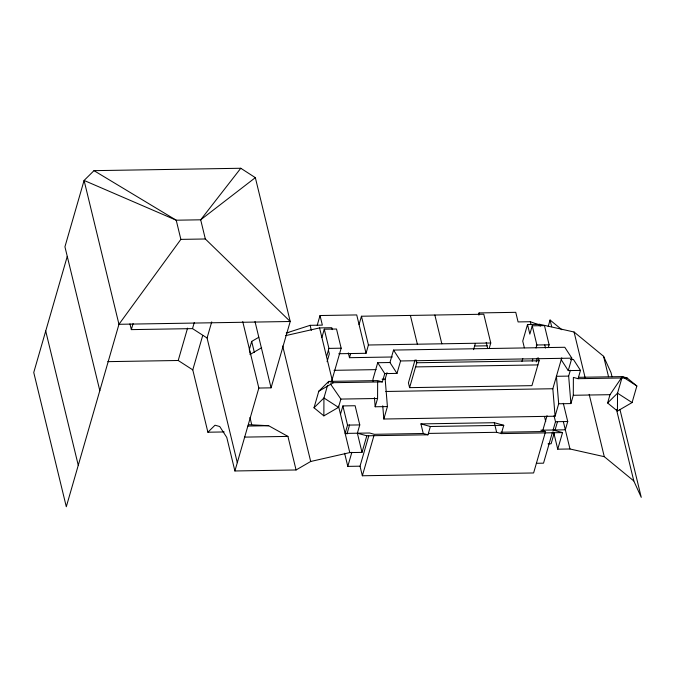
<?xml version="1.0" encoding="UTF-8"?>
<svg xmlns="http://www.w3.org/2000/svg" width="675" height="675" viewBox="0 0 675 675"><rect width="100%" height="100%" fill="white"/><g stroke="black" fill="none" stroke-linecap="round" stroke-linejoin="round"><path stroke-width="1.01" d="M330.455 383.923L340.883 399.077L338.487 407.371L323.857 415.868L323.933 397.98L327.586 385.298M387.02 372.651L385.163 379.097L387.416 406.569L375.182 406.772L377.578 398.478L377.646 381.653M382.742 405.785L383.83 419.015L555.086 416.213L558.681 403.777L570.915 403.574L573.303 395.28L573.379 377.401L578.095 378.692L627.024 377.899L636.862 385.99L632.078 402.57L617.448 411.067L607.61 402.975L610.006 394.681L621.726 377.46M617.448 411.067L617.524 393.188L622.029 377.57M67.264 256.382L33.75 372.482L66.302 506.739L118.96 324.295L180.866 239.38L176.217 220.202L93.994 170.657L84.088 180.444L64.935 246.788L99.807 390.639M237.296 462.679L207.073 338.006L192.51 328.615L131.347 329.619L133.093 323.57M107.789 361.648L178.217 360.492L187.566 328.126M192.51 328.615L194.257 322.566M224.201 431.949L207.892 432.219L192.78 369.883L202.703 335.5M207.073 338.006L211.731 321.874M258.778 337.289L251.691 341.407L249.294 349.701L250.493 354.662M428.498 433.417L496.648 432.304L501.373 433.603L503.761 425.309L430.363 426.507L427.975 434.801L366.812 435.797L362.019 452.385L349.785 452.587L310.694 461.481L296.072 469.969L234.9 470.973L258.837 388.041L242.738 321.621M258.837 388.041L271.072 387.838L290.225 321.494L255.344 177.652L240.789 168.261L93.994 170.657M317.216 325.291L320.034 315.529L356.729 314.93L366.036 353.295L338.774 353.734M321.891 337.508L324.278 329.214L336.513 329.012L341.162 348.19L331.822 380.557M326.54 356.687L328.927 348.393L324.278 329.214M327.08 361.699L329.332 353.894L328.404 350.055M323.857 415.868L314.018 407.776L318.811 391.188L328.717 381.4L377.646 380.599L382.371 381.898L384.758 373.604L377.713 362.711L389.948 362.517L396.993 373.402L384.758 373.604M328.151 383.349L328.717 381.4L333.433 382.691L382.371 381.898M392.352 356.991L349.481 357.691L350.646 353.675M359.058 324.523L361.454 316.229L483.781 314.229L490.759 343.001L489.156 348.528M340.487 414.222L342.883 405.928L355.118 405.734L359.767 424.913L357.37 433.207L362.019 452.385M366.036 353.295L368.423 345.001L361.454 316.229M342.883 405.928L347.532 425.115L345.136 433.409L369.605 433.004L374.321 434.303L423.25 433.502L427.975 434.801M346.942 434.05L349.566 424.946M368.736 436.025L360.028 466.18L347.794 466.374L351.861 452.301M377.713 362.711L372.929 379.299L373.098 381.333M389.948 362.517L393.542 350.072L564.798 347.279L571.843 358.163L568.257 370.6L580.492 370.398L578.095 378.692M545.29 432.515L533.613 472.964L362.357 475.765L374.026 435.316M383.83 419.015L387.416 406.569M396.993 373.402L400.587 360.965L393.542 350.072M415.041 359.961L408.434 382.843L409.59 387.644L531.925 385.644L539.106 360.762L538.405 357.885M409.59 387.644L416.779 362.762L416.078 359.885M478.482 314.938L479.064 312.93L515.759 312.331L518.088 321.924L530.322 321.722L538.954 324.81M473.555 349.658L475.293 343.634M612.014 376.76L611.027 372.676L603.577 356.29L574.062 332.007L539.755 324.312L527.521 324.515L522.737 341.103L524.365 347.811M521.961 361.42L522.804 358.493M548.328 347.558L549.121 344.79L544.472 325.612L532.237 325.814L529.85 334.108L527.521 324.515M532.221 361.176L532.803 359.151M536.017 348.03L536.895 344.993L532.237 325.814M536.22 361.943L537.367 357.961M548.201 326.472L550.066 320.026L561.87 329.738M555.086 416.213L552.833 388.741L561.76 357.801M542.962 429.84L547.045 415.682M552.521 432.017L543.527 463.177L536.389 463.295M554.023 415.657L555.491 421.715L553.095 430.009L562.537 432.599L557.744 449.187L569.978 448.985L604.285 456.68L633.808 480.954L641.25 497.34L619.945 409.463M570.915 403.574L568.654 376.102L570.35 370.246M554.302 432.743L551.104 443.796L548.049 443.846M554.875 430.726L557.491 421.681M563.321 403.338L567.726 421.512L565.329 429.806L540.869 430.203L545.586 431.502L500.816 432.236M240.789 168.261L200.686 219.805L176.217 220.202L84.088 180.444L118.96 324.295L290.225 321.494L205.335 238.984L200.686 219.805L255.344 177.652M314.018 407.776L323.933 397.98L338.487 407.371M607.61 402.975L617.524 393.188L632.078 402.57M207.892 432.219L215.004 425.225L219.721 426.516L226.766 437.408L234.9 470.973M250.02 354.485L261.664 347.726M318.811 391.188L333.433 382.691M286.251 333.045L310.129 325.325L322.355 325.122L320.034 315.529M285.483 335.669L319.562 327.915L331.796 327.712L332.26 329.636M180.866 239.38L205.335 238.984M286.706 332.581L288.74 332.547M368.423 345.001L490.759 343.001M328.927 348.393L341.162 348.19M474.694 346.022L487.19 345.811M536.245 345.009L549.121 344.79M400.587 360.965L571.843 358.163M570.383 359.564L573.446 359.513L580.492 370.398M416.779 362.762L539.106 360.762M415.581 366.913L537.908 364.913M334.015 370.322L376.11 369.63M382.101 379.148L385.163 379.097M568.654 376.102L556.428 376.304L558.681 403.777M578.585 377.317L622.308 376.599L627.024 377.899M385.771 391.475L552.833 388.741M340.883 399.077L377.578 398.478M573.303 395.28L610.006 394.681M248.56 424.676L268.65 425.723L287.93 436.404L296.072 469.969M247.835 426.06L268.65 425.723M347.532 425.115L359.767 424.913M423.25 433.502L420.93 423.908L494.328 422.71L503.761 425.309M555.491 421.715L567.726 421.512M244.392 437.122L287.93 436.404M501.373 433.603L562.537 432.599M420.93 423.908L430.363 426.507M357.37 433.207L366.812 435.797M622.308 376.599L636.862 385.99M178.217 360.492L192.78 369.883M561.212 359.716L568.257 370.6M603.577 356.29L608.538 376.726M616.461 409.421L633.808 480.954M574.062 332.007L585.208 377.992M589.174 394.343L604.285 456.68M550.066 320.026L551.694 326.734M539.755 324.312L540.219 326.236M544.776 345.009L545.51 348.038M563.372 421.732L569.978 448.985M530.322 321.722L531.056 324.751M553.584 432.025L557.744 449.187M544.497 416.543L545.721 421.588M479.064 312.93L479.528 314.845M486.194 342.36L487.637 348.317M494.328 422.71L496.648 432.304M434.852 315.031L441.821 343.794M410.383 315.427L417.361 344.199M348.317 352.898L349.481 357.691M360.028 466.18L362.357 475.765M319.562 327.915L332.657 381.923M338.529 406.148L349.785 452.587M344.613 453.254L347.794 466.374M310.129 325.325L311.352 330.37M282.698 346.005L310.694 461.481M254.998 321.528L271.072 387.838M251.691 341.407L254.332 352.325M249.969 417.471L251.699 424.626M129.954 323.865L131.347 329.619M45.714 331.02L78.266 465.278M374.431 397.617L375.182 406.772"/></g></svg>
